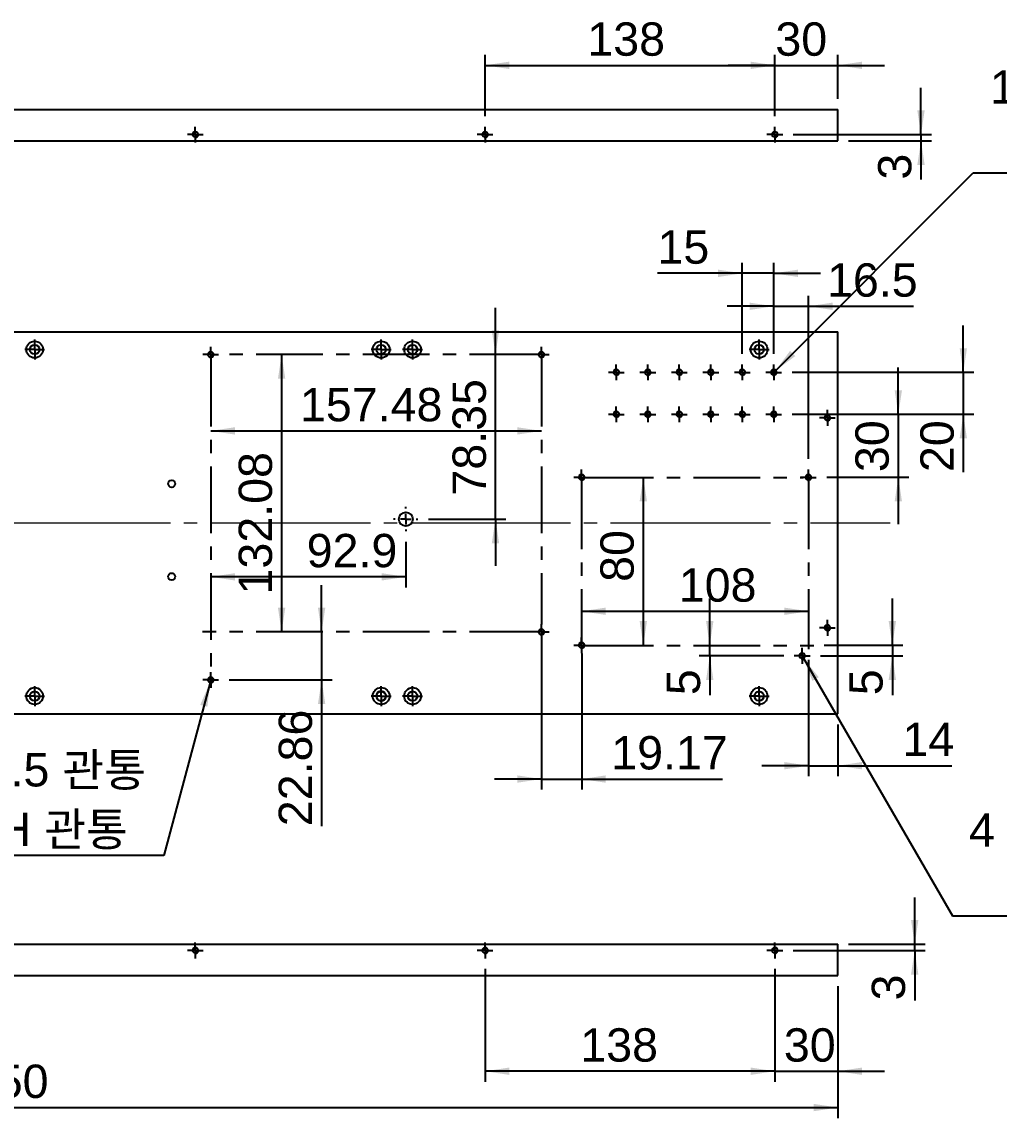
# Model space of a CAD drawing. Header units: millimetres. Extents: x 0 to 420, y 0 to 297.
# Drawn here: x 139.6 to 232.7, y 65.1 to 169.5 of the extents above; entities that cross this region are included whole.
import ezdxf

# ---------------------------------------------------------------- set-up
doc = ezdxf.new("R2010")
doc.units = ezdxf.units.MM
for name, pattern in [('SLD-쇄선', [10.16, 6.35, -1.27, 1.27, -1.27]), ('SLD-실선', [0]), ('SLD-일점쇄선(중심선)', [19.05, 15.24, -1.27, 1.27, -1.27])]:
    doc.linetypes.add(name, pattern=pattern)
doc.layers.add('CENTER', color=1, linetype='SLD-쇄선')
doc.layers.add('DIM', color=3, linetype='SLD-실선')
doc.styles.add('SLDTEXTSTYLE0', font='Arial Unicode MS')
doc.styles.add('SLDTEXTSTYLE1', font='Arial Unicode MS', dxfattribs={"bigfont": 'bigfont'})
doc.dimstyles.new('SLDDIMSTYLE0', dxfattribs={"dimtxt": 3.081982, "dimasz": 2.3, "dimexe": 0, "dimexo": 0.0625, "dimgap": 0.770496, "dimtad": 1, "dimdec": 3, "dimlfac": 5, "dimrnd": 1e-09, "dimzin": 12, "dimdsep": 46, "dimtxsty": 'SLDTEXTSTYLE0', "dimsah": 1, "dimcen": 0.09, "dimadec": 0, "dimazin": 3, "dimtfac": 1, "dimtdec": 4, "dimtofl": 0, "dimtmove": 0, "dimatfit": 3, "dimfxl": 1, "dimfrac": 2, "dimtolj": 1, "dimtzin": 12, "dimarcsym": 0})
doc.dimstyles.new('SLDDIMSTYLE1', dxfattribs={"dimtxt": 3.081982, "dimasz": 2.3, "dimexe": 0, "dimexo": 0.0625, "dimgap": 0.770496, "dimtad": 1, "dimdec": 3, "dimlfac": 5, "dimrnd": 1e-09, "dimzin": 12, "dimdsep": 46, "dimtxsty": 'SLDTEXTSTYLE0', "dimsah": 1, "dimcen": 0.09, "dimadec": 0, "dimazin": 3, "dimtfac": 1, "dimtdec": 4, "dimtmove": 0, "dimatfit": 0, "dimfxl": 1, "dimfrac": 2, "dimtolj": 1, "dimtzin": 12, "dimarcsym": 0})
doc.dimstyles.new('SLDDIMSTYLE2', dxfattribs={"dimtxt": 3.081982, "dimasz": 2.3, "dimexe": 0, "dimexo": 0.0625, "dimgap": 0.770496, "dimtad": 0, "dimtih": 1, "dimtoh": 1, "dimdec": 1, "dimlfac": 5, "dimrnd": 1e-09, "dimzin": 12, "dimdsep": 46, "dimtxsty": 'SLDTEXTSTYLE0', "dimblk1": 'NONE', "dimsah": 1, "dimcen": 0, "dimadec": 0, "dimazin": 3, "dimtfac": 1, "dimtdec": 4, "dimtmove": 0, "dimatfit": 3, "dimldrblk": 'NONE', "dimfxl": 1, "dimfrac": 2, "dimtolj": 1, "dimtzin": 12, "dimarcsym": 0})

# ---------------------------------------------------------------- blocks, each defined once
blk = doc.blocks.new('_D')
at = {"layer": 'DIM'}
blk.add_line((198.77, 126.09), (198.77, 110.09), dxfattribs=at)
for points in [[(198.77, 126.09), (198.42, 123.79), (199.12, 123.79)], [(198.77, 110.09), (199.12, 112.39), (198.42, 112.39)]]:
    blk.add_solid(points, dxfattribs=at)
at = {"layer": 'DIM', "insert": (194.68, 116.13), "char_height": 3.175, "attachment_point": 1, "rotation": 90, "style": 'SLDTEXTSTYLE0'}
blk.add_mtext('80', dxfattribs=at)
blk = doc.blocks.new('_D_1')
at = {"layer": 'DIM'}
blk.add_line((192.9, 113.33), (214.5, 113.33), dxfattribs=at)
for points in [[(192.9, 113.33), (195.2, 112.98), (195.2, 113.68)], [(214.5, 113.33), (212.2, 113.68), (212.2, 112.98)]]:
    blk.add_solid(points, dxfattribs=at)
at = {"layer": 'DIM', "insert": (202.15, 117.42), "char_height": 3.175, "attachment_point": 1, "style": 'SLDTEXTSTYLE0'}
blk.add_mtext('108', dxfattribs=at)
blk = doc.blocks.new('_D_2')
at = {"layer": 'DIM'}
for p, q in [((205.1, 110.09), (205.1, 114.54)), ((205.1, 109.09), (205.1, 110.09)), ((212.15, 109.09), (204.1, 109.09)), ((205.1, 109.09), (205.1, 105.34))]:
    blk.add_line(p, q, dxfattribs=at)
for points in [[(205.1, 110.09), (205.45, 112.39), (204.75, 112.39)], [(205.1, 109.09), (204.75, 106.79), (205.45, 106.79)]]:
    blk.add_solid(points, dxfattribs=at)
at = {"layer": 'DIM', "insert": (201.01, 105.34), "char_height": 3.17, "attachment_point": 1, "rotation": 90, "style": 'SLDTEXTSTYLE0'}
blk.add_mtext('5', dxfattribs=at)
blk = doc.blocks.new('_D_3')
at = {"layer": 'DIM'}
for p, q in [((222.49, 110.09), (222.49, 114.54)), ((216.01, 110.09), (223.49, 110.09)), ((222.49, 110.09), (222.49, 109.09)), ((215.65, 109.09), (223.49, 109.09)), ((222.49, 109.09), (222.49, 105.34))]:
    blk.add_line(p, q, dxfattribs=at)
for points in [[(222.49, 110.09), (222.84, 112.39), (222.14, 112.39)], [(222.49, 109.09), (222.14, 106.79), (222.84, 106.79)]]:
    blk.add_solid(points, dxfattribs=at)
at = {"layer": 'DIM', "insert": (218.39, 105.34), "char_height": 3.17, "attachment_point": 1, "rotation": 90, "style": 'SLDTEXTSTYLE0'}
blk.add_mtext('5', dxfattribs=at)
blk = doc.blocks.new('_D_4')
at = {"layer": 'DIM'}
for p, q in [((211.2, 137.84), (211.2, 143.38)), ((214.5, 127.84), (214.5, 143.38)), ((211.2, 142.38), (206.75, 142.38)), ((211.2, 142.38), (214.5, 142.38)), ((214.5, 142.38), (224.5, 142.38))]:
    blk.add_line(p, q, dxfattribs=at)
for points in [[(211.2, 142.38), (208.9, 142.73), (208.9, 142.03)], [(214.5, 142.38), (216.8, 142.03), (216.8, 142.73)]]:
    blk.add_solid(points, dxfattribs=at)
at = {"layer": 'DIM', "insert": (216.27, 146.47), "char_height": 3.175, "attachment_point": 1, "style": 'SLDTEXTSTYLE0'}
blk.add_mtext('16.5', dxfattribs=at)
blk = doc.blocks.new('_D_5')
at = {"layer": 'DIM'}
for p, q in [((208.2, 137.84), (208.2, 146.52)), ((211.2, 137.84), (211.2, 146.52)), ((208.2, 145.52), (200.12, 145.52)), ((211.2, 145.52), (208.2, 145.52)), ((211.2, 145.52), (215.65, 145.52))]:
    blk.add_line(p, q, dxfattribs=at)
for points in [[(208.2, 145.52), (205.9, 145.87), (205.9, 145.17)], [(211.2, 145.52), (213.5, 145.17), (213.5, 145.87)]]:
    blk.add_solid(points, dxfattribs=at)
at = {"layer": 'DIM', "insert": (200.12, 149.61), "char_height": 3.175, "attachment_point": 1, "style": 'SLDTEXTSTYLE0'}
blk.add_mtext('15', dxfattribs=at)
blk = doc.blocks.new('_D_6')
at = {"layer": 'DIM'}
for p, q in [((223.06, 132.09), (223.06, 136.54)), ((212.95, 132.09), (224.06, 132.09)), ((223.06, 132.09), (223.06, 126.09)), ((216.25, 126.09), (224.06, 126.09)), ((223.06, 126.09), (223.06, 121.64))]:
    blk.add_line(p, q, dxfattribs=at)
for points in [[(223.06, 132.09), (223.41, 134.39), (222.71, 134.39)], [(223.06, 126.09), (222.71, 123.79), (223.41, 123.79)]]:
    blk.add_solid(points, dxfattribs=at)
at = {"layer": 'DIM', "insert": (218.97, 126.59), "char_height": 3.175, "attachment_point": 1, "rotation": 90, "style": 'SLDTEXTSTYLE0'}
blk.add_mtext('30', dxfattribs=at)
blk = doc.blocks.new('_D_7')
at = {"layer": 'DIM'}
for p, q in [((229.25, 136.09), (229.25, 140.54)), ((212.95, 136.09), (230.25, 136.09)), ((229.25, 136.09), (229.25, 132.09)), ((212.95, 132.09), (230.25, 132.09)), ((229.25, 132.09), (229.25, 126.59))]:
    blk.add_line(p, q, dxfattribs=at)
for points in [[(229.25, 136.09), (229.6, 138.39), (228.9, 138.39)], [(229.25, 132.09), (228.9, 129.79), (229.6, 129.79)]]:
    blk.add_solid(points, dxfattribs=at)
at = {"layer": 'DIM', "insert": (225.16, 126.59), "char_height": 3.175, "attachment_point": 1, "rotation": 90, "style": 'SLDTEXTSTYLE0'}
blk.add_mtext('20', dxfattribs=at)
blk = doc.blocks.new('_D_8')
at = {"layer": 'DIM'}
blk.add_line((157.57, 130.51), (189.06, 130.51), dxfattribs=at)
for points in [[(157.57, 130.51), (159.87, 130.16), (159.87, 130.86)], [(189.06, 130.51), (186.76, 130.86), (186.76, 130.16)]]:
    blk.add_solid(points, dxfattribs=at)
at = {"layer": 'DIM', "insert": (166.07, 134.6), "char_height": 3.175, "attachment_point": 1, "style": 'SLDTEXTSTYLE0'}
blk.add_mtext('157.48', dxfattribs=at)
blk = doc.blocks.new('_D_9')
at = {"layer": 'DIM'}
blk.add_line((164.32, 137.78), (164.32, 111.36), dxfattribs=at)
for points in [[(164.32, 137.78), (163.97, 135.48), (164.67, 135.48)], [(164.32, 111.36), (164.67, 113.66), (163.97, 113.66)]]:
    blk.add_solid(points, dxfattribs=at)
at = {"layer": 'DIM', "insert": (160.23, 114.93), "char_height": 3.175, "attachment_point": 1, "rotation": 90, "style": 'SLDTEXTSTYLE0'}
blk.add_mtext('132.08', dxfattribs=at)
blk = doc.blocks.new('_D_10')
at = {"layer": 'DIM'}
for p, q in [((168.13, 111.36), (168.13, 115.81)), ((168.13, 111.36), (168.13, 106.79)), ((159.32, 106.79), (169.13, 106.79)), ((168.13, 106.79), (168.13, 92.86))]:
    blk.add_line(p, q, dxfattribs=at)
for points in [[(168.13, 111.36), (168.48, 113.66), (167.78, 113.66)], [(168.13, 106.79), (167.78, 104.49), (168.48, 104.49)]]:
    blk.add_solid(points, dxfattribs=at)
at = {"layer": 'DIM', "insert": (164.04, 92.86), "char_height": 3.175, "attachment_point": 1, "rotation": 90, "style": 'SLDTEXTSTYLE0'}
blk.add_mtext('22.86', dxfattribs=at)
blk = doc.blocks.new('_D_11')
at = {"layer": 'DIM'}
for p, q in [((184.69, 137.78), (184.69, 142.23)), ((184.69, 122.11), (184.69, 137.78)), ((178.31, 122.11), (185.69, 122.11)), ((184.69, 122.11), (184.69, 117.66))]:
    blk.add_line(p, q, dxfattribs=at)
for points in [[(184.69, 137.78), (185.04, 140.08), (184.34, 140.08)], [(184.69, 122.11), (184.34, 119.81), (185.04, 119.81)]]:
    blk.add_solid(points, dxfattribs=at)
at = {"layer": 'DIM', "insert": (180.6, 124.35), "char_height": 3.175, "attachment_point": 1, "rotation": 90, "style": 'SLDTEXTSTYLE0'}
blk.add_mtext('78.35', dxfattribs=at)
blk = doc.blocks.new('_D_12')
at = {"layer": 'DIM'}
for p, q in [((176.15, 119.95), (176.15, 115.61)), ((176.15, 116.61), (157.57, 116.61))]:
    blk.add_line(p, q, dxfattribs=at)
for points in [[(157.57, 116.61), (159.87, 116.26), (159.87, 116.96)], [(176.15, 116.61), (173.85, 116.96), (173.85, 116.26)]]:
    blk.add_solid(points, dxfattribs=at)
at = {"layer": 'DIM', "insert": (166.71, 120.7), "char_height": 3.175, "attachment_point": 1, "style": 'SLDTEXTSTYLE0'}
blk.add_mtext('92.9', dxfattribs=at)
blk = doc.blocks.new('_D_13')
at = {"layer": 'DIM'}
for p, q in [((214.5, 108.72), (214.5, 97.62)), ((217.3, 102.56), (217.3, 97.62)), ((214.5, 98.62), (210.05, 98.62)), ((214.5, 98.62), (217.3, 98.62)), ((217.3, 98.62), (228.16, 98.62))]:
    blk.add_line(p, q, dxfattribs=at)
for points in [[(214.5, 98.62), (212.2, 98.97), (212.2, 98.27)], [(217.3, 98.62), (219.6, 98.27), (219.6, 98.97)]]:
    blk.add_solid(points, dxfattribs=at)
at = {"layer": 'DIM', "insert": (223.45, 102.71), "char_height": 3.175, "attachment_point": 1, "style": 'SLDTEXTSTYLE0'}
blk.add_mtext('14', dxfattribs=at)
blk = doc.blocks.new('_D_14')
at = {"layer": 'DIM'}
for p, q in [((189.06, 111.07), (189.06, 96.35)), ((192.9, 109.32), (192.9, 96.35)), ((189.06, 97.35), (184.61, 97.35)), ((189.06, 97.35), (192.9, 97.35)), ((192.9, 97.35), (206.3, 97.35))]:
    blk.add_line(p, q, dxfattribs=at)
for points in [[(189.06, 97.35), (186.76, 97.7), (186.76, 97)], [(192.9, 97.35), (195.2, 97), (195.2, 97.7)]]:
    blk.add_solid(points, dxfattribs=at)
at = {"layer": 'DIM', "insert": (195.72, 101.44), "char_height": 3.175, "attachment_point": 1, "style": 'SLDTEXTSTYLE0'}
blk.add_mtext('19.17', dxfattribs=at)
blk = doc.blocks.new('SW_SYMBOL_HOLE_DEPTH')
at = {"layer": 'DIM', "color": 0}
for p, q in [((0, 875), (800, 875)), ((400, 875), (400, 75)), ((100, 555), (400, 75)), ((700, 555), (400, 75))]:
    blk.add_line(p, q, dxfattribs=at)
blk = doc.blocks.new('_D_24')
at = {"layer": 'DIM'}
for p, q in [((211.38, 136.26), (230.2, 155.09)), ((230.2, 155.09), (269.09, 155.09)), ((211.02, 135.91), (211.38, 136.26))]:
    blk.add_line(p, q, dxfattribs=at)
blk.add_solid([(211.38, 136.26), (213.25, 137.64), (212.75, 138.14)], dxfattribs=at)
at = {"layer": 'DIM', "xscale": 0.0040906606, "yscale": 0.0040906606, "zscale": 0.0040906606}
for p in [(254.58, 161.22), (254.24, 155.54)]:
    blk.add_blockref('SW_SYMBOL_HOLE_DEPTH', p, dxfattribs=at)
at = {"layer": 'DIM', "char_height": 3.175, "attachment_point": 1, "style": 'SLDTEXTSTYLE0'}
for s, insert in [('%%c', (240.96, 164.85)), ('12 x ', (231.79, 164.85)), (' 2.5 ', (246.35, 164.85)), (' 10.5', (259.69, 164.85)), ('M3 - 6H ', (238.01, 159.18)), (' 8', (259.34, 159.18))]:
    blk.add_mtext(s, dxfattribs=dict(at, insert=insert))
blk = doc.blocks.new('_None')
blk = doc.blocks.new('_D_25')
at = {"layer": 'DIM'}
for p, q in [((157.5, 106.55), (153.09, 90.06)), ((157.63, 107.03), (157.5, 106.55)), ((153.09, 90.06), (122.59, 90.06))]:
    blk.add_line(p, q, dxfattribs=at)
blk.add_solid([(157.5, 106.55), (156.57, 104.41), (157.25, 104.23)], dxfattribs=at)
at = {"layer": 'DIM', "char_height": 3.175, "attachment_point": 1}
for s, insert, style in [('4 x ', (122.59, 99.82), 'SLDTEXTSTYLE0'), ('%%c', (129.41, 99.82), 'SLDTEXTSTYLE0'), (' 2.5 관통', (134.8, 99.82), 'SLDTEXTSTYLE1'), ('M3 - 6H 관통', (124.7, 94.15), 'SLDTEXTSTYLE1')]:
    blk.add_mtext(s, dxfattribs=dict(at, insert=insert, style=style))
blk = doc.blocks.new('_D_26')
at = {"layer": 'DIM'}
for p, q in [((213.77, 109.3), (214.02, 108.87)), ((214.02, 108.87), (228.21, 84.31)), ((228.21, 84.31), (262.4, 84.31))]:
    blk.add_line(p, q, dxfattribs=at)
blk.add_solid([(214.02, 108.87), (214.87, 106.7), (215.48, 107.05)], dxfattribs=at)
at = {"layer": 'DIM', "xscale": 0.0040906606, "yscale": 0.0040906606, "zscale": 0.0040906606}
for p in [(250.23, 90.44), (249.89, 84.76)]:
    blk.add_blockref('SW_SYMBOL_HOLE_DEPTH', p, dxfattribs=at)
at = {"layer": 'DIM', "char_height": 3.175, "attachment_point": 1, "style": 'SLDTEXTSTYLE0'}
for s, insert in [('4 x ', (229.79, 94.07)), ('%%c', (236.61, 94.07)), (' 2.5 ', (242, 94.07)), (' 8.5', (255.34, 94.07)), ('M3 - 6H ', (233.66, 88.4)), (' 6', (255, 88.4))]:
    blk.add_mtext(s, dxfattribs=dict(at, insert=insert))
blk = doc.blocks.new('SW_CENTERMARKSYMBOL_7')
at = {"layer": 'CENTER', "color": 0}
for p, q in [((-0.5, 0), (-0.95, 0)), ((0, 0), (-0.5, 0)), ((0, 0.5), (0, 0.95)), ((0, 0), (0, 0.5)), ((0, 0), (0, -0.5)), ((0, 0), (0.5, 0)), ((0.5, 0), (0.95, 0)), ((0, -0.5), (0, -0.95))]:
    blk.add_line(p, q, dxfattribs=at)
blk = doc.blocks.new('SW_CENTERMARKSYMBOL_8')
at = {"layer": 'CENTER', "color": 0}
for p, q in [((-0.5, 0), (-0.95, 0)), ((0, 0), (-0.5, 0)), ((0, 0.5), (0, 0.95)), ((0, 0), (0, 0.5)), ((0, 0), (0, -0.5)), ((0, 0), (0.5, 0)), ((0.5, 0), (0.95, 0)), ((0, -0.5), (0, -0.95))]:
    blk.add_line(p, q, dxfattribs=at)
blk = doc.blocks.new('SW_CENTERMARKSYMBOL_10')
at = {"layer": 'CENTER', "color": 0}
for p, q in [((-0.5, 0), (-0.95, 0)), ((0, 0), (-0.5, 0)), ((0, 0.5), (0, 0.95)), ((0, 0), (0, 0.5)), ((0, 0), (0, -0.5)), ((0, 0), (0.5, 0)), ((0.5, 0), (0.95, 0)), ((0, -0.5), (0, -0.95))]:
    blk.add_line(p, q, dxfattribs=at)
blk = doc.blocks.new('SW_CENTERMARKSYMBOL_11')
at = {"layer": 'CENTER', "color": 0}
for p, q in [((-0.5, 0), (-0.95, 0)), ((0, 0), (-0.5, 0)), ((0, 0.5), (0, 0.95)), ((0, 0), (0, 0.5)), ((0, 0), (0, -0.5)), ((0, 0), (0.5, 0)), ((0.5, 0), (0.95, 0)), ((0, -0.5), (0, -0.95))]:
    blk.add_line(p, q, dxfattribs=at)
blk = doc.blocks.new('SW_CENTERMARKSYMBOL_12')
at = {"layer": 'CENTER', "color": 0}
for p, q in [((-0.5, 0), (-0.95, 0)), ((0, 0), (-0.5, 0)), ((0, 0.5), (0, 0.95)), ((0, 0), (0, 0.5)), ((0, 0), (0, -0.5)), ((0, 0), (0.5, 0)), ((0.5, 0), (0.95, 0)), ((0, -0.5), (0, -0.95))]:
    blk.add_line(p, q, dxfattribs=at)
blk = doc.blocks.new('SW_CENTERMARKSYMBOL_13')
at = {"layer": 'CENTER', "color": 0}
for p, q in [((-0.5, 0), (-0.95, 0)), ((0, 0), (-0.5, 0)), ((0, 0.5), (0, 0.95)), ((0, 0), (0, 0.5)), ((0, 0), (0, -0.5)), ((0, 0), (0.5, 0)), ((0.5, 0), (0.95, 0)), ((0, -0.5), (0, -0.95))]:
    blk.add_line(p, q, dxfattribs=at)
blk = doc.blocks.new('SW_CENTERMARKSYMBOL_14')
at = {"layer": 'CENTER', "color": 0}
for p, q in [((0, 1), (0, 1.16)), ((-1, 0), (-1.16, 0)), ((0, 0), (-0.5, 0)), ((0, 0), (0, 0.5)), ((0, 0), (0, -0.5)), ((0, 0), (0.5, 0)), ((1, 0), (1.16, 0)), ((0, -1), (0, -1.16))]:
    blk.add_line(p, q, dxfattribs=at)
blk = doc.blocks.new('SW_CENTERMARKSYMBOL_15')
at = {"layer": 'CENTER', "color": 0}
for p, q in [((-0.5, 0), (-0.95, 0)), ((0, 0), (-0.5, 0)), ((0, 0.5), (0, 0.95)), ((0, 0), (0, 0.5)), ((0, 0), (0, -0.5)), ((0, 0), (0.5, 0)), ((0.5, 0), (0.95, 0)), ((0, -0.5), (0, -0.95))]:
    blk.add_line(p, q, dxfattribs=at)
blk = doc.blocks.new('SW_CENTERMARKSYMBOL_16')
at = {"layer": 'CENTER', "color": 0}
for p, q in [((-0.5, 0), (-0.95, 0)), ((0, 0), (-0.5, 0)), ((0, 0.5), (0, 0.95)), ((0, 0), (0, 0.5)), ((0, 0), (0, -0.5)), ((0, 0), (0.5, 0)), ((0.5, 0), (0.95, 0)), ((0, -0.5), (0, -0.95))]:
    blk.add_line(p, q, dxfattribs=at)
blk = doc.blocks.new('SW_CENTERMARKSYMBOL_17')
at = {"layer": 'CENTER', "color": 0}
for p, q in [((-0.5, 0), (-0.75, 0)), ((0, 0), (-0.5, 0)), ((0, 0.5), (0, 0.75)), ((0, 0), (0, 0.5)), ((0, 0), (0, -0.5)), ((0, 0), (0.5, 0)), ((0.5, 0), (0.75, 0)), ((0, -0.5), (0, -0.75))]:
    blk.add_line(p, q, dxfattribs=at)
blk = doc.blocks.new('SW_CENTERMARKSYMBOL_18')
at = {"layer": 'CENTER', "color": 0}
for p, q in [((-0.5, 0), (-0.75, 0)), ((0, 0), (-0.5, 0)), ((0, 0.5), (0, 0.75)), ((0, 0), (0, 0.5)), ((0, 0), (0, -0.5)), ((0, 0), (0.5, 0)), ((0.5, 0), (0.75, 0)), ((0, -0.5), (0, -0.75))]:
    blk.add_line(p, q, dxfattribs=at)
blk = doc.blocks.new('SW_CENTERMARKSYMBOL_19')
at = {"layer": 'CENTER', "color": 0}
for p, q in [((-0.5, 0), (-0.75, 0)), ((0, 0), (-0.5, 0)), ((0, 0.5), (0, 0.75)), ((0, 0), (0, 0.5)), ((0, 0), (0, -0.5)), ((0, 0), (0.5, 0)), ((0.5, 0), (0.75, 0)), ((0, -0.5), (0, -16.37))]:
    blk.add_line(p, q, dxfattribs=at)
blk = doc.blocks.new('SW_CENTERMARKSYMBOL_20')
at = {"layer": 'CENTER', "color": 0}
for p, q in [((-0.5, 0), (-0.75, 0)), ((0, 0), (-0.5, 0)), ((0, 0.5), (0, 0.75)), ((0, 0), (0, 0.5)), ((0, 0), (0, -0.5)), ((0, 0), (0.5, 0)), ((0.5, 0), (0.75, 0)), ((0, -0.5), (0, -0.75))]:
    blk.add_line(p, q, dxfattribs=at)
blk = doc.blocks.new('SW_CENTERMARKSYMBOL_21')
at = {"layer": 'CENTER', "color": 0}
for p, q in [((-0.5, 0), (-0.75, 0)), ((0, 0), (-0.5, 0)), ((0, 0.5), (0, 0.75)), ((0, 0), (0, 0.5)), ((0, 0), (0, -0.5)), ((0, 0), (0.5, 0)), ((0.5, 0), (0.75, 0)), ((0, -0.5), (0, -0.75))]:
    blk.add_line(p, q, dxfattribs=at)
blk = doc.blocks.new('SW_CENTERMARKSYMBOL_22')
at = {"layer": 'CENTER', "color": 0}
for p, q in [((-0.5, 0), (-0.75, 0)), ((0, 0), (-0.5, 0)), ((0, 0.5), (0, 0.75)), ((0, 0), (0, 0.5)), ((0, 0), (0, -0.5)), ((0, 0), (0.5, 0)), ((0.5, 0), (0.75, 0)), ((0, -0.5), (0, -0.75))]:
    blk.add_line(p, q, dxfattribs=at)
blk = doc.blocks.new('SW_CENTERMARKSYMBOL_23')
at = {"layer": 'CENTER', "color": 0}
for p, q in [((-0.5, 0), (-0.75, 0)), ((0, 0), (-0.5, 0)), ((0, 0.5), (0, 0.75)), ((0, 0), (0, 0.5)), ((0, 0), (0, -0.5)), ((0, 0), (0.5, 0)), ((0.5, 0), (0.75, 0)), ((0, -0.5), (0, -0.75))]:
    blk.add_line(p, q, dxfattribs=at)
blk = doc.blocks.new('SW_CENTERMARKSYMBOL_24')
at = {"layer": 'CENTER', "color": 0}
for p, q in [((-0.5, 0), (-0.75, 0)), ((0, 0), (-0.5, 0)), ((0, 0.5), (0, 0.75)), ((0, 0), (0, 0.5)), ((0, 0), (0, -0.5)), ((0, 0), (0.5, 0)), ((0.5, 0), (0.75, 0)), ((0, -0.5), (0, -0.75))]:
    blk.add_line(p, q, dxfattribs=at)
blk = doc.blocks.new('SW_CENTERMARKSYMBOL_25')
at = {"layer": 'CENTER', "color": 0}
for p, q in [((-0.5, 0), (-0.75, 0)), ((0, 0), (-0.5, 0)), ((0, 0.5), (0, 0.75)), ((0, 0), (0, 0.5)), ((0, 0), (0, -0.5)), ((0, 0), (0.5, 0)), ((0.5, 0), (0.75, 0)), ((0, -0.5), (0, -0.75))]:
    blk.add_line(p, q, dxfattribs=at)
blk = doc.blocks.new('SW_CENTERMARKSYMBOL_26')
at = {"layer": 'CENTER', "color": 0}
for p, q in [((-0.5, 0), (-0.75, 0)), ((0, 0), (-0.5, 0)), ((0, 0.5), (0, 0.75)), ((0, 0), (0, 0.5)), ((0, 0), (0, -0.5)), ((0, 0), (0.5, 0)), ((0.5, 0), (0.75, 0)), ((0, -0.5), (0, -0.75))]:
    blk.add_line(p, q, dxfattribs=at)
blk = doc.blocks.new('SW_CENTERMARKSYMBOL_27')
at = {"layer": 'CENTER', "color": 0}
for p, q in [((-0.5, 0), (-0.75, 0)), ((0, 0), (-0.5, 0)), ((0, 0.5), (0, 0.75)), ((0, 0), (0, 0.5)), ((0, 0), (0, -0.5)), ((0, 0), (0.5, 0)), ((0.5, 0), (0.75, 0)), ((0, -0.5), (0, -0.75))]:
    blk.add_line(p, q, dxfattribs=at)
blk = doc.blocks.new('SW_CENTERMARKSYMBOL_28')
at = {"layer": 'CENTER', "color": 0}
for p, q in [((-0.5, 0), (-0.75, 0)), ((0, 0), (-0.5, 0)), ((0, 0.5), (0, 0.75)), ((0, 0), (0, 0.5)), ((0, 0), (0, -0.5)), ((0, 0), (0.5, 0)), ((0.5, 0), (0.75, 0)), ((0, -0.5), (0, -0.75))]:
    blk.add_line(p, q, dxfattribs=at)
blk = doc.blocks.new('SW_CENTERMARKSYMBOL_29')
at = {"layer": 'CENTER', "color": 0}
for p, q in [((-0.5, 0), (-0.75, 0)), ((0, 0), (-0.5, 0)), ((0, 0.5), (0, 0.75)), ((0, 0), (0, 0.5)), ((0, 0), (0, -0.5)), ((0, 0), (0.5, 0)), ((0.5, 0), (0.75, 0)), ((0, -0.5), (0, -0.75))]:
    blk.add_line(p, q, dxfattribs=at)
blk = doc.blocks.new('SW_CENTERMARKSYMBOL_30')
at = {"layer": 'CENTER', "color": 0}
for p, q in [((-0.5, 0), (-0.75, 0)), ((0, 0), (-0.5, 0)), ((0, 0.5), (0, 0.75)), ((0, 0), (0, 0.5)), ((0, 0), (0, -0.5)), ((0, 0), (0.5, 0)), ((0.5, 0), (0.75, 0)), ((0, -0.5), (0, -0.75))]:
    blk.add_line(p, q, dxfattribs=at)
blk = doc.blocks.new('SW_CENTERMARKSYMBOL_31')
at = {"layer": 'CENTER', "color": 0}
for p, q in [((-0.5, 0), (-0.75, 0)), ((0, 0), (-0.5, 0)), ((0, 0.5), (0, 0.75)), ((0, 0), (0, 0.5)), ((0, 0), (0, -0.5)), ((0, 0), (0.5, 0)), ((0.5, 0), (0.75, 0)), ((0, -0.5), (0, -0.75))]:
    blk.add_line(p, q, dxfattribs=at)
blk = doc.blocks.new('SW_CENTERMARKSYMBOL_32')
at = {"layer": 'CENTER', "color": 0}
for p, q in [((-0.5, 0), (-0.75, 0)), ((0, 0), (-0.5, 0)), ((0, 0.5), (0, 0.75)), ((0, 0), (0, 0.5)), ((0, 0), (0, -0.5)), ((0, 0), (0.5, 0)), ((0.5, 0), (0.75, 0)), ((0, -0.5), (0, -0.75))]:
    blk.add_line(p, q, dxfattribs=at)
blk = doc.blocks.new('SW_CENTERMARKSYMBOL_33')
at = {"layer": 'CENTER', "color": 0}
for p, q in [((-0.5, 0), (-0.75, 0)), ((0, 0), (-0.5, 0)), ((0, 0.5), (0, 0.75)), ((0, 0), (0, 0.5)), ((0, 0), (0, -0.5)), ((0, 0), (0.5, 0)), ((0.5, 0), (21.09, 0)), ((0, -0.5), (0, -15.77))]:
    blk.add_line(p, q, dxfattribs=at)
blk = doc.blocks.new('SW_CENTERMARKSYMBOL_34')
at = {"layer": 'CENTER', "color": 0}
for p, q in [((-0.5, 0), (-0.75, 0)), ((0, 0), (-0.5, 0)), ((0, 0.5), (0, 0.75)), ((0, 0), (0, 0.5)), ((0, 0), (0, -0.5)), ((0, 0), (0.5, 0)), ((0.5, 0), (22.11, 0)), ((0, -0.5), (0, -0.75))]:
    blk.add_line(p, q, dxfattribs=at)
blk = doc.blocks.new('SW_CENTERMARKSYMBOL_35')
at = {"layer": 'CENTER', "color": 0}
for p, q in [((-0.5, 0), (-32.27, 0)), ((0, 0), (-0.5, 0)), ((0, 0.5), (0, 0.75)), ((0, 0), (0, 0.5)), ((0, 0), (0, -0.5)), ((0, 0), (0.5, 0)), ((0.5, 0), (0.75, 0)), ((0, -0.5), (0, -0.75))]:
    blk.add_line(p, q, dxfattribs=at)
blk = doc.blocks.new('SW_CENTERMARKSYMBOL_36')
at = {"layer": 'CENTER', "color": 0}
for p, q in [((-0.5, 0), (-30.73, 0)), ((0, 0), (-0.5, 0)), ((0, 0.5), (0, 0.75)), ((0, 0), (0, 0.5)), ((0, 0), (0, -0.5)), ((0, 0), (0.5, 0)), ((0.5, 0), (0.75, 0)), ((0, -0.5), (0, -25.71))]:
    blk.add_line(p, q, dxfattribs=at)
blk = doc.blocks.new('SW_CENTERMARKSYMBOL_37')
at = {"layer": 'CENTER', "color": 0}
for p, q in [((-0.5, 0), (-0.75, 0)), ((0, 0), (-0.5, 0)), ((0, 0.5), (0, 0.75)), ((0, 0), (0, 0.5)), ((0, 0), (0, -0.5)), ((0, 0), (0.5, 0)), ((0.5, 0), (0.75, 0)), ((0, -0.5), (0, -30.37))]:
    blk.add_line(p, q, dxfattribs=at)
blk = doc.blocks.new('SW_CENTERMARKSYMBOL_38')
at = {"layer": 'CENTER', "color": 0}
for p, q in [((-0.5, 0), (-0.75, 0)), ((0, 0), (-0.5, 0)), ((0, 0.5), (0, 0.75)), ((0, 0), (0, 0.5)), ((0, 0), (0, -0.5)), ((0, 0), (0.5, 0)), ((0.5, 0), (0.75, 0)), ((0, -0.5), (0, -0.75))]:
    blk.add_line(p, q, dxfattribs=at)
blk = doc.blocks.new('_D_27')
at = {"layer": 'DIM'}
for p, q in [((225.22, 158.74), (225.22, 163.19)), ((213.05, 158.74), (226.22, 158.74)), ((225.22, 158.74), (225.22, 158.14)), ((218.3, 158.14), (226.22, 158.14)), ((225.22, 158.14), (225.22, 154.45))]:
    blk.add_line(p, q, dxfattribs=at)
for points in [[(225.22, 158.74), (225.57, 161.04), (224.87, 161.04)], [(225.22, 158.14), (224.87, 155.84), (225.57, 155.84)]]:
    blk.add_solid(points, dxfattribs=at)
at = {"layer": 'DIM', "insert": (221.13, 154.45), "char_height": 3.17, "attachment_point": 1, "rotation": 90, "style": 'SLDTEXTSTYLE0'}
blk.add_mtext('3', dxfattribs=at)
blk = doc.blocks.new('_D_28')
at = {"layer": 'DIM'}
for p, q in [((211.3, 160.49), (211.3, 166.33)), ((217.3, 162.14), (217.3, 166.33)), ((211.3, 165.33), (206.85, 165.33)), ((211.3, 165.33), (217.3, 165.33)), ((217.3, 165.33), (221.75, 165.33))]:
    blk.add_line(p, q, dxfattribs=at)
for points in [[(211.3, 165.33), (209, 165.68), (209, 164.98)], [(217.3, 165.33), (219.6, 164.98), (219.6, 165.68)]]:
    blk.add_solid(points, dxfattribs=at)
at = {"layer": 'DIM', "insert": (211.35, 169.42), "char_height": 3.175, "attachment_point": 1, "style": 'SLDTEXTSTYLE0'}
blk.add_mtext('30', dxfattribs=at)
blk = doc.blocks.new('_D_29')
at = {"layer": 'DIM'}
for p, q in [((183.7, 160.49), (183.7, 166.33)), ((211.3, 160.49), (211.3, 166.33)), ((183.7, 165.33), (211.3, 165.33))]:
    blk.add_line(p, q, dxfattribs=at)
for points in [[(183.7, 165.33), (186, 164.98), (186, 165.68)], [(211.3, 165.33), (209, 165.68), (209, 164.98)]]:
    blk.add_solid(points, dxfattribs=at)
at = {"layer": 'DIM', "insert": (193.44, 169.42), "char_height": 3.175, "attachment_point": 1, "style": 'SLDTEXTSTYLE0'}
blk.add_mtext('138', dxfattribs=at)
blk = doc.blocks.new('SW_CENTERMARKSYMBOL_44')
at = {"layer": 'CENTER', "color": 0}
for p, q in [((-0.5, 0), (-0.75, 0)), ((0, 0), (-0.5, 0)), ((0, 0.5), (0, 0.75)), ((0, 0), (0, 0.5)), ((0, 0), (0, -0.5)), ((0, 0), (0.5, 0)), ((0.5, 0), (0.75, 0)), ((0, -0.5), (0, -0.75))]:
    blk.add_line(p, q, dxfattribs=at)
blk = doc.blocks.new('SW_CENTERMARKSYMBOL_45')
at = {"layer": 'CENTER', "color": 0}
for p, q in [((-0.5, 0), (-0.75, 0)), ((0, 0), (-0.5, 0)), ((0, 0.5), (0, 0.75)), ((0, 0), (0, 0.5)), ((0, 0), (0, -0.5)), ((0, 0), (0.5, 0)), ((0.5, 0), (0.75, 0)), ((0, -0.5), (0, -0.75))]:
    blk.add_line(p, q, dxfattribs=at)
blk = doc.blocks.new('SW_CENTERMARKSYMBOL_46')
at = {"layer": 'CENTER', "color": 0}
for p, q in [((-0.5, 0), (-0.75, 0)), ((0, 0), (-0.5, 0)), ((0, 0.5), (0, 0.75)), ((0, 0), (0, 0.5)), ((0, 0), (0, -0.5)), ((0, 0), (0.5, 0)), ((0.5, 0), (0.75, 0)), ((0, -0.5), (0, -0.75))]:
    blk.add_line(p, q, dxfattribs=at)
blk = doc.blocks.new('_D_31')
at = {"layer": 'DIM'}
for p, q in [((224.62, 81.62), (224.62, 86.07)), ((218.3, 81.62), (225.62, 81.62)), ((224.62, 81.02), (224.62, 81.62)), ((213.05, 81.02), (225.62, 81.02)), ((224.62, 81.02), (224.62, 76.27))]:
    blk.add_line(p, q, dxfattribs=at)
for points in [[(224.62, 81.62), (224.97, 83.92), (224.27, 83.92)], [(224.62, 81.02), (224.27, 78.72), (224.97, 78.72)]]:
    blk.add_solid(points, dxfattribs=at)
at = {"layer": 'DIM', "insert": (220.53, 76.27), "char_height": 3.17, "attachment_point": 1, "rotation": 90, "style": 'SLDTEXTSTYLE0'}
blk.add_mtext('3', dxfattribs=at)
blk = doc.blocks.new('_D_32')
at = {"layer": 'DIM'}
for p, q in [((211.3, 79.27), (211.3, 68.52)), ((217.3, 77.62), (217.3, 68.52)), ((211.3, 69.52), (206.85, 69.52)), ((211.3, 69.52), (217.3, 69.52)), ((217.3, 69.52), (221.75, 69.52))]:
    blk.add_line(p, q, dxfattribs=at)
for points in [[(211.3, 69.52), (209, 69.87), (209, 69.17)], [(217.3, 69.52), (219.6, 69.17), (219.6, 69.87)]]:
    blk.add_solid(points, dxfattribs=at)
at = {"layer": 'DIM', "insert": (212.16, 73.61), "char_height": 3.175, "attachment_point": 1, "style": 'SLDTEXTSTYLE0'}
blk.add_mtext('30', dxfattribs=at)
blk = doc.blocks.new('_D_33')
at = {"layer": 'DIM'}
for p, q in [((183.7, 79.27), (183.7, 68.52)), ((211.3, 79.27), (211.3, 68.52)), ((211.3, 69.52), (183.7, 69.52))]:
    blk.add_line(p, q, dxfattribs=at)
for points in [[(183.7, 69.52), (186, 69.17), (186, 69.87)], [(211.3, 69.52), (209, 69.87), (209, 69.17)]]:
    blk.add_solid(points, dxfattribs=at)
at = {"layer": 'DIM', "insert": (192.77, 73.61), "char_height": 3.175, "attachment_point": 1, "style": 'SLDTEXTSTYLE0'}
blk.add_mtext('138', dxfattribs=at)
blk = doc.blocks.new('_D_34')
at = {"layer": 'DIM'}
for p, q in [((67.3, 77.62), (67.3, 65.06)), ((217.3, 77.62), (217.3, 65.06)), ((67.3, 66.06), (217.3, 66.06))]:
    blk.add_line(p, q, dxfattribs=at)
for points in [[(67.3, 66.06), (69.6, 65.71), (69.6, 66.41)], [(217.3, 66.06), (215, 66.41), (215, 65.71)]]:
    blk.add_solid(points, dxfattribs=at)
at = {"layer": 'DIM', "insert": (134.72, 70.15), "char_height": 3.175, "attachment_point": 1, "style": 'SLDTEXTSTYLE0'}
blk.add_mtext('750', dxfattribs=at)
blk = doc.blocks.new('SW_CENTERMARKSYMBOL_50')
at = {"layer": 'CENTER', "color": 0}
for p, q in [((-0.5, 0), (-0.75, 0)), ((0, 0), (-0.5, 0)), ((0, 0.5), (0, 0.75)), ((0, 0), (0, 0.5)), ((0, 0), (0, -0.5)), ((0, 0), (0.5, 0)), ((0.5, 0), (0.75, 0)), ((0, -0.5), (0, -0.75))]:
    blk.add_line(p, q, dxfattribs=at)
blk = doc.blocks.new('SW_CENTERMARKSYMBOL_51')
at = {"layer": 'CENTER', "color": 0}
for p, q in [((-0.5, 0), (-0.75, 0)), ((0, 0), (-0.5, 0)), ((0, 0.5), (0, 0.75)), ((0, 0), (0, 0.5)), ((0, 0), (0, -0.5)), ((0, 0), (0.5, 0)), ((0.5, 0), (0.75, 0)), ((0, -0.5), (0, -0.75))]:
    blk.add_line(p, q, dxfattribs=at)
blk = doc.blocks.new('SW_CENTERMARKSYMBOL_52')
at = {"layer": 'CENTER', "color": 0}
for p, q in [((-0.5, 0), (-0.75, 0)), ((0, 0), (-0.5, 0)), ((0, 0.5), (0, 0.75)), ((0, 0), (0, 0.5)), ((0, 0), (0, -0.5)), ((0, 0), (0.5, 0)), ((0.5, 0), (0.75, 0)), ((0, -0.5), (0, -0.75))]:
    blk.add_line(p, q, dxfattribs=at)

msp = doc.modelspace()

# ---------------------------------------------------------------- linework, layer by layer
at = {"color": 7, "linetype": 'SLD-실선', "lineweight": 25}
for p, q in [((67.29856, 161.13699), (217.29856, 161.13699)), ((217.29856, 158.13699), (217.29856, 161.13699)), ((67.29856, 158.13699), (217.29856, 158.13699)), ((67.29856, 139.95521), (217.29856, 139.95521)), ((217.29856, 103.55521), (217.29856, 139.95521)), ((67.29856, 103.55521), (217.29856, 103.55521)), ((67.29856, 81.62313), (217.29856, 81.62313)), ((217.29856, 78.62313), (217.29856, 81.62313)), ((67.29856, 78.62313), (217.29856, 78.62313))]:
    msp.add_line(p, q, dxfattribs=at)
for centre, radius in [((156.09856, 158.73699), 0.25), ((183.69856, 158.73699), 0.25), ((211.29856, 158.73699), 0.25), ((140.79856, 138.25521), 0.8), ((173.79856, 138.25521), 0.8), ((176.79856, 138.25521), 0.8), ((209.79856, 138.25521), 0.8), ((140.79856, 138.25521), 0.45), ((157.56856, 137.77521), 0.25), ((173.79856, 138.25521), 0.45), ((176.79856, 138.25521), 0.45), ((189.06456, 137.77521), 0.25), ((209.79856, 138.25521), 0.45), ((196.19856, 136.08521), 0.25), ((199.19856, 136.08521), 0.25), ((202.19856, 136.08521), 0.25), ((205.19856, 136.08521), 0.25), ((208.19856, 136.08521), 0.25), ((211.19856, 136.08521), 0.25), ((196.19856, 132.08521), 0.25), ((199.19856, 132.08521), 0.25), ((202.19856, 132.08521), 0.25), ((205.19856, 132.08521), 0.25), ((208.19856, 132.08521), 0.25), ((211.19856, 132.08521), 0.25), ((216.29856, 131.75521), 0.25), ((192.89856, 126.08521), 0.25), ((214.49856, 126.08521), 0.25), ((153.84856, 125.47521), 0.34), ((176.14856, 122.10521), 0.66), ((153.84856, 116.63521), 0.34), ((216.29856, 111.75521), 0.25), ((189.06456, 111.35921), 0.25), ((192.89856, 110.08521), 0.25), ((213.89856, 109.08521), 0.25), ((157.56856, 106.78721), 0.25), ((140.79856, 105.25521), 0.8), ((140.79856, 105.25521), 0.45), ((173.79856, 105.25521), 0.8), ((173.79856, 105.25521), 0.45), ((176.79856, 105.25521), 0.8), ((176.79856, 105.25521), 0.45), ((209.79856, 105.25521), 0.8), ((209.79856, 105.25521), 0.45), ((156.09856, 81.02313), 0.25), ((183.69856, 81.02313), 0.25), ((211.29856, 81.02313), 0.25)]:
    msp.add_circle(centre, radius, dxfattribs=at)
at = {"color": 7, "linetype": 'SLD-실선', "lineweight": 18}
for centre, radius in [((156.09856, 158.73699), 0.3), ((156.09856, 158.73699), 0.3), ((183.69856, 158.73699), 0.3), ((183.69856, 158.73699), 0.3), ((211.29856, 158.73699), 0.3), ((211.29856, 158.73699), 0.3), ((157.56856, 137.77521), 0.3), ((189.06456, 137.77521), 0.3), ((196.19856, 136.08521), 0.3), ((199.19856, 136.08521), 0.3), ((202.19856, 136.08521), 0.3), ((205.19856, 136.08521), 0.3), ((208.19856, 136.08521), 0.3), ((211.19856, 136.08521), 0.3), ((196.19856, 132.08521), 0.3), ((199.19856, 132.08521), 0.3), ((202.19856, 132.08521), 0.3), ((205.19856, 132.08521), 0.3), ((208.19856, 132.08521), 0.3), ((211.19856, 132.08521), 0.3), ((216.29856, 131.75521), 0.3), ((192.89856, 126.08521), 0.3), ((214.49856, 126.08521), 0.3), ((216.29856, 111.75521), 0.3), ((189.06456, 111.35921), 0.3), ((192.89856, 110.08521), 0.3), ((213.89856, 109.08521), 0.3), ((157.56856, 106.78721), 0.3), ((173.79856, 105.25521), 0.5), ((156.09856, 81.02313), 0.3), ((156.09856, 81.02313), 0.3), ((183.69856, 81.02313), 0.3), ((183.69856, 81.02313), 0.3), ((211.29856, 81.02313), 0.3), ((211.29856, 81.02313), 0.3)]:
    msp.add_arc(centre, radius, 255, 195, dxfattribs=at)
at = {"color": 7, "linetype": 'SLD-실선', "lineweight": 25}
for points, knots in [([(196.39856, 131.93521), (196.36684, 131.93521), (196.33476, 131.93521), (196.26826, 131.93521), (196.23349, 131.93521), (196.18102, 131.93521), (196.16323, 131.93521), (196.12883, 131.93521), (196.11203, 131.93521), (196.06238, 131.93521), (196.03015, 131.93521), (195.99856, 131.93521)], [0, 0, 0, 0, 0.25, 0.25, 0.5, 0.5, 0.625, 0.625, 0.75, 0.75, 1, 1, 1, 1]), ([(199.39856, 131.93521), (199.36684, 131.93521), (199.33476, 131.93521), (199.26826, 131.93521), (199.23349, 131.93521), (199.18102, 131.93521), (199.16323, 131.93521), (199.12883, 131.93521), (199.11203, 131.93521), (199.06238, 131.93521), (199.03015, 131.93521), (198.99856, 131.93521)], [0, 0, 0, 0, 0.25, 0.25, 0.5, 0.5, 0.625, 0.625, 0.75, 0.75, 1, 1, 1, 1]), ([(202.39856, 131.93521), (202.36684, 131.93521), (202.33476, 131.93521), (202.26826, 131.93521), (202.23349, 131.93521), (202.18102, 131.93521), (202.16323, 131.93521), (202.12883, 131.93521), (202.11203, 131.93521), (202.06238, 131.93521), (202.03015, 131.93521), (201.99856, 131.93521)], [0, 0, 0, 0, 0.25, 0.25, 0.5, 0.5, 0.625, 0.625, 0.75, 0.75, 1, 1, 1, 1]), ([(205.39856, 131.93521), (205.36684, 131.93521), (205.33476, 131.93521), (205.26826, 131.93521), (205.23349, 131.93521), (205.18102, 131.93521), (205.16323, 131.93521), (205.12883, 131.93521), (205.11203, 131.93521), (205.06238, 131.93521), (205.03015, 131.93521), (204.99856, 131.93521)], [0, 0, 0, 0, 0.25, 0.25, 0.5, 0.5, 0.625, 0.625, 0.75, 0.75, 1, 1, 1, 1]), ([(208.39856, 131.93521), (208.36684, 131.93521), (208.33476, 131.93521), (208.26826, 131.93521), (208.23349, 131.93521), (208.18102, 131.93521), (208.16323, 131.93521), (208.12883, 131.93521), (208.11203, 131.93521), (208.06238, 131.93521), (208.03015, 131.93521), (207.99856, 131.93521)], [0, 0, 0, 0, 0.25, 0.25, 0.5, 0.5, 0.625, 0.625, 0.75, 0.75, 1, 1, 1, 1]), ([(211.39856, 131.93521), (211.36684, 131.93521), (211.33476, 131.93521), (211.26826, 131.93521), (211.23349, 131.93521), (211.18102, 131.93521), (211.16323, 131.93521), (211.12883, 131.93521), (211.11203, 131.93521), (211.06238, 131.93521), (211.03015, 131.93521), (210.99856, 131.93521)], [0, 0, 0, 0, 0.25, 0.25, 0.5, 0.5, 0.625, 0.625, 0.75, 0.75, 1, 1, 1, 1]), ([(216.47205, 131.93521), (216.44437, 131.93521), (216.41601, 131.93521), (216.35818, 131.93521), (216.32802, 131.93521), (216.23823, 131.93521), (216.18003, 131.93521), (216.12506, 131.93521)], [0, 0, 0, 0, 0.25, 0.25, 0.5, 0.5, 1, 1, 1, 1]), ([(193.09856, 125.93521), (193.06684, 125.93521), (193.03476, 125.93521), (192.96826, 125.93521), (192.93349, 125.93521), (192.88102, 125.93521), (192.86323, 125.93521), (192.82883, 125.93521), (192.81203, 125.93521), (192.76238, 125.93521), (192.73015, 125.93521), (192.69856, 125.93521)], [0, 0, 0, 0, 0.25, 0.25, 0.5, 0.5, 0.625, 0.625, 0.75, 0.75, 1, 1, 1, 1]), ([(214.69856, 125.93521), (214.66684, 125.93521), (214.63476, 125.93521), (214.56826, 125.93521), (214.53349, 125.93521), (214.48102, 125.93521), (214.46323, 125.93521), (214.42883, 125.93521), (214.41203, 125.93521), (214.36238, 125.93521), (214.33015, 125.93521), (214.29856, 125.93521)], [0, 0, 0, 0, 0.25, 0.25, 0.5, 0.5, 0.625, 0.625, 0.75, 0.75, 1, 1, 1, 1]), ([(216.47205, 111.57521), (216.44437, 111.57521), (216.41601, 111.57521), (216.35818, 111.57521), (216.32802, 111.57521), (216.23823, 111.57521), (216.18003, 111.57521), (216.12506, 111.57521)], [0, 0, 0, 0, 0.25, 0.25, 0.5, 0.5, 1, 1, 1, 1]), ([(193.14836, 110.07521), (193.10697, 110.07521), (193.06558, 110.07521), (193.00346, 110.07521), (192.98275, 110.07521), (192.95162, 110.07521), (192.94123, 110.07521), (192.92553, 110.07521), (192.92029, 110.07521), (192.90955, 110.07521), (192.90393, 110.07521), (192.89187, 110.07521), (192.88638, 110.07521), (192.87573, 110.07521), (192.87052, 110.07521), (192.8549, 110.07521), (192.84457, 110.07521), (192.81358, 110.07521), (192.79297, 110.07521), (192.73114, 110.07521), (192.68995, 110.07521), (192.64876, 110.07521)], [0, 0, 0, 0, 0.25, 0.25, 0.375, 0.375, 0.4375, 0.4375, 0.46875, 0.46875, 0.5, 0.5, 0.53125, 0.53125, 0.5625, 0.5625, 0.625, 0.625, 0.75, 0.75, 1, 1, 1, 1])]:
    msp.add_open_spline(points, degree=3, knots=knots, dxfattribs=at)
at = {"layer": 'CENTER', "linetype": 'SLD-일점쇄선(중심선)', "lineweight": 18}
msp.add_line((62.29856, 121.75521), (222.29856, 121.75521), dxfattribs=at)

# ---------------------------------------------------------------- block references
at = {"layer": 'CENTER'}
for name, p in [('SW_CENTERMARKSYMBOL_44', (156.09856, 158.73699)), ('SW_CENTERMARKSYMBOL_45', (183.69856, 158.73699)), ('SW_CENTERMARKSYMBOL_46', (211.29856, 158.73699)), ('SW_CENTERMARKSYMBOL_7', (140.79856, 138.25521)), ('SW_CENTERMARKSYMBOL_10', (173.79856, 138.25521)), ('SW_CENTERMARKSYMBOL_11', (176.79856, 138.25521)), ('SW_CENTERMARKSYMBOL_15', (209.79856, 138.25521)), ('SW_CENTERMARKSYMBOL_37', (157.56856, 137.77521)), ('SW_CENTERMARKSYMBOL_36', (189.06456, 137.77521)), ('SW_CENTERMARKSYMBOL_26', (196.19856, 136.08521)), ('SW_CENTERMARKSYMBOL_25', (199.19856, 136.08521)), ('SW_CENTERMARKSYMBOL_24', (202.19856, 136.08521)), ('SW_CENTERMARKSYMBOL_23', (205.19856, 136.08521)), ('SW_CENTERMARKSYMBOL_22', (208.19856, 136.08521)), ('SW_CENTERMARKSYMBOL_21', (211.19856, 136.08521)), ('SW_CENTERMARKSYMBOL_27', (196.19856, 132.08521)), ('SW_CENTERMARKSYMBOL_28', (199.19856, 132.08521)), ('SW_CENTERMARKSYMBOL_29', (202.19856, 132.08521)), ('SW_CENTERMARKSYMBOL_30', (205.19856, 132.08521)), ('SW_CENTERMARKSYMBOL_31', (208.19856, 132.08521)), ('SW_CENTERMARKSYMBOL_32', (211.19856, 132.08521)), ('SW_CENTERMARKSYMBOL_17', (216.29856, 131.75521)), ('SW_CENTERMARKSYMBOL_33', (192.89856, 126.08521)), ('SW_CENTERMARKSYMBOL_19', (214.49856, 126.08521)), ('SW_CENTERMARKSYMBOL_14', (176.14856, 122.10521)), ('SW_CENTERMARKSYMBOL_35', (189.06456, 111.35921)), ('SW_CENTERMARKSYMBOL_18', (216.29856, 111.75521)), ('SW_CENTERMARKSYMBOL_34', (192.89856, 110.08521)), ('SW_CENTERMARKSYMBOL_20', (213.89856, 109.08521)), ('SW_CENTERMARKSYMBOL_38', (157.56856, 106.78721)), ('SW_CENTERMARKSYMBOL_8', (140.79856, 105.25521)), ('SW_CENTERMARKSYMBOL_13', (173.79856, 105.25521)), ('SW_CENTERMARKSYMBOL_12', (176.79856, 105.25521)), ('SW_CENTERMARKSYMBOL_16', (209.79856, 105.25521)), ('SW_CENTERMARKSYMBOL_50', (156.09856, 81.02313)), ('SW_CENTERMARKSYMBOL_51', (183.69856, 81.02313)), ('SW_CENTERMARKSYMBOL_52', (211.29856, 81.02313))]:
    msp.add_blockref(name, p, dxfattribs=at)

# ---------------------------------------------------------------- dimensions: what is measured, and where the dimension line sits
at = {"layer": 'DIM'}
for base, p1, p2, dimstyle, picture, middle in [((211.29856, 165.32712), (183.69856, 159.48699), (211.29856, 159.48699), 'SLDDIMSTYLE0', '_D_29', (196.966, 165.32712)), ((217.29856, 165.32712), (211.29856, 159.48699), (217.29856, 161.13699), 'SLDDIMSTYLE1', '_D_28', (213.69828, 165.32712)), ((208.19856, 145.51934), (211.19856, 136.83521), (208.19856, 136.83521), 'SLDDIMSTYLE1', '_D_5', (202.46976, 145.51934)), ((214.49856, 142.37784), (211.19856, 136.83521), (214.49856, 126.83521), 'SLDDIMSTYLE1', '_D_4', (220.38298, 142.37784)), ((189.06456, 130.51105), (157.56856, 138.52521), (189.06456, 138.52521), 'SLDDIMSTYLE0', '_D_8', (172.53749, 130.51105)), ((157.56856, 116.60936), (176.14856, 120.94521), (157.56856, 107.40455), 'SLDDIMSTYLE0', '_D_12', (170.82761, 116.60936)), ((214.49856, 113.32824), (192.89856, 110.31566), (214.49856, 109.71685), 'SLDDIMSTYLE0', '_D_1', (205.67825, 113.32824)), ((192.89856, 97.34752), (189.06456, 112.06964), (192.89856, 110.31566), 'SLDDIMSTYLE1', '_D_14', (201.01134, 97.34752)), ((217.29856, 98.61904), (214.49856, 109.71685), (217.29856, 103.55521), 'SLDDIMSTYLE1', '_D_13', (225.806, 98.61904)), ((183.69856, 69.51682), (211.29856, 80.27313), (183.69856, 80.27313), 'SLDDIMSTYLE0', '_D_33', (196.2936, 69.51682)), ((217.29856, 69.51682), (211.29856, 80.27313), (217.29856, 78.62313), 'SLDDIMSTYLE1', '_D_32', (214.51338, 69.51682)), ((217.29856, 66.05811), (67.29856, 78.62313), (217.29856, 78.62313), 'SLDDIMSTYLE0', '_D_34', (138.24968, 66.05811))]:
    dim = msp.add_linear_dim(base=base, p1=p1, p2=p2, dimstyle=dimstyle, dxfattribs=at)
    dim.commit()
    dim.dimension.update_dxf_attribs({"geometry": picture, "text_midpoint": middle, "dimtype": 160})
for p1, p2, text, picture, middle in [((211.02178, 135.90843), (211.37533, 136.26198), '12 x <> {\\fGDT;x} 10.5\\PM3 - 6H {\\fGDT;x} 8\\P', '_D_24', (250.43971, 160.75885)), ((213.77356, 109.30171), (214.02356, 108.8687), '4 x <> {\\fGDT;x} 8.5\\PM3 - 6H {\\fGDT;x} 6\\P', '_D_26', (246.09457, 89.97945)), ((157.63326, 107.02869), (157.50385, 106.54572), '4 x <> 관통\\PM3 - 6H 관통\\P', '_D_25', (137.04453, 95.73327))]:
    dim = msp.add_diameter_dim_2p(p1=p1, p2=p2, text=text, dimstyle='SLDDIMSTYLE2', dxfattribs=at)
    dim.commit()
    dim.dimension.update_dxf_attribs({"geometry": picture, "text_midpoint": middle, "dimtype": 163})
for base, p1, p2, dimstyle, picture, middle in [((225.22389, 158.13699), (212.04856, 158.73699), (217.29856, 158.13699), 'SLDDIMSTYLE1', '_D_27', (225.22389, 155.62358)), ((184.68837, 137.77521), (177.30856, 122.10521), (189.81456, 137.77521), 'SLDDIMSTYLE1', '_D_11', (184.68837, 129.63976)), ((229.24682, 132.08521), (211.94856, 136.08521), (211.94856, 132.08521), 'SLDDIMSTYLE1', '_D_7', (229.24682, 128.94292)), ((164.31907, 111.35921), (158.33214, 137.77521), (156.79249, 111.35921), 'SLDDIMSTYLE0', '_D_9', (164.31907, 121.3973)), ((223.0566, 126.08521), (211.94856, 132.08521), (215.24856, 126.08521), 'SLDDIMSTYLE1', '_D_6', (223.0566, 128.94292)), ((198.77241, 110.08521), (192.14856, 126.08521), (192.14856, 110.08521), 'SLDDIMSTYLE0', '_D', (198.77241, 118.4846)), ((168.13, 106.78721), (156.79249, 111.35921), (158.31856, 106.78721), 'SLDDIMSTYLE1', '_D_10', (168.13, 98.15066)), ((205.09628, 110.08521), (213.14856, 109.08521), (215.01069, 110.08521), 'SLDDIMSTYLE1', '_D_2', (205.09628, 106.51364)), ((222.48515, 109.08521), (215.01069, 110.08521), (214.64856, 109.08521), 'SLDDIMSTYLE1', '_D_3', (222.48515, 106.51364)), ((224.61624, 81.62313), (212.04856, 81.02313), (217.29856, 81.62313), 'SLDDIMSTYLE1', '_D_31', (224.61624, 77.44483))]:
    dim = msp.add_linear_dim(base=base, p1=p1, p2=p2, angle=90, dimstyle=dimstyle, dxfattribs=at)
    dim.commit()
    dim.dimension.update_dxf_attribs({"geometry": picture, "text_midpoint": middle, "dimtype": 160})

doc.saveas('drawing.dxf')
